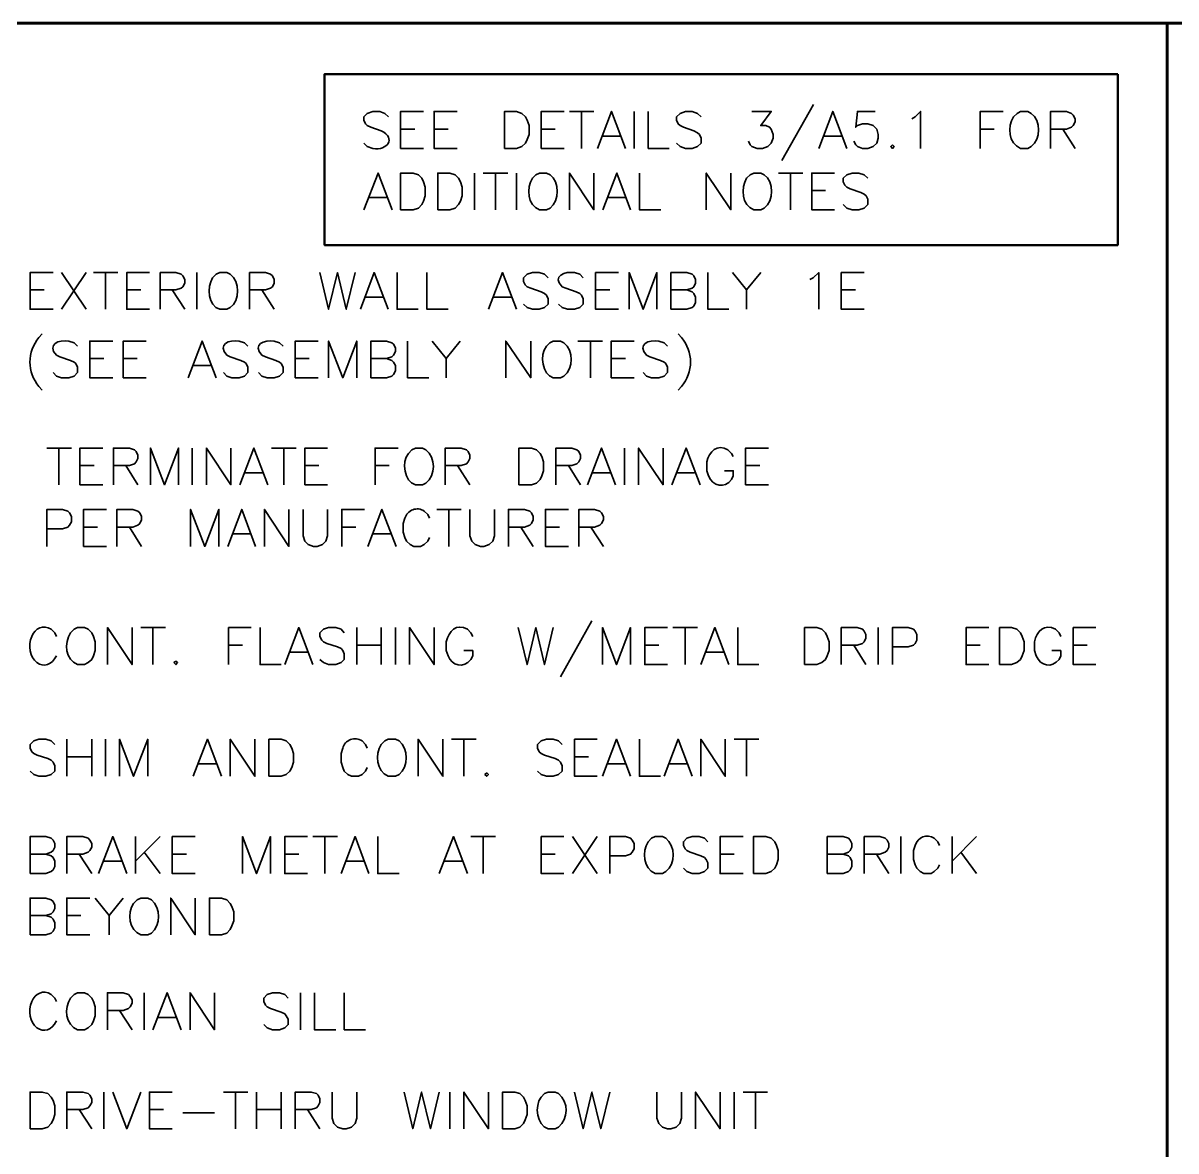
# Model space of a CAD drawing. Header units: inches. Extents: x 5 to 516, y -193 to 129.
# Drawn here: x 349.875 to 351.83, y -10.472 to -8.559 of the extents above; entities that cross this region are included whole.
import ezdxf

# ---------------------------------------------------------------- set-up
doc = ezdxf.new("R2010")
doc.units = ezdxf.units.IN
doc.header["$MEASUREMENT"] = 0
doc.layers.add('PDF6_Geometry', color=7, linetype='Continuous')

msp = doc.modelspace()

# ---------------------------------------------------------------- linework, layer by layer
at = {"layer": 'PDF6_Geometry', "lineweight": 60}
for points in [[(356.8940342, -11.7255821), (356.8940342, -8.5589156), (334.3940348, -8.5589156), (334.3940348, -12.3344711)], [(351.8157008, -12.3344711), (351.8157008, -8.5589156)]]:
    msp.add_lwpolyline(points, dxfattribs=at)
at = {"layer": 'PDF6_Geometry', "lineweight": 50}
msp.add_lwpolyline([(351.7318119, -8.6455816), (351.7318119, -8.9355816), (350.386812, -8.9355816), (350.386812, -8.6455816)], close=True, dxfattribs=at)
at = {"layer": 'PDF6_Geometry', "lineweight": 35}
for points in [[(351.2157009, -8.6972483), (351.161812, -8.7922483)], [(350.4951453, -8.7178048), (350.4890342, -8.7122492), (350.4801453, -8.7089159), (350.4684787, -8.7089159), (350.4590342, -8.7122492), (350.4534787, -8.7178048), (350.4534787, -8.7239159), (350.4562564, -8.730027), (350.4590342, -8.7328048), (350.4651453, -8.7355825), (350.4829231, -8.7416937)], [(350.5545901, -8.7716932), (350.5157012, -8.7716932), (350.5157012, -8.7089154), (350.5545901, -8.7089154)], [(350.6112567, -8.7716932), (350.5723678, -8.7716932), (350.5723678, -8.7089154), (350.6112567, -8.7089154)], [(350.7929233, -8.7716932), (350.7540344, -8.7716932), (350.7540344, -8.7089154), (350.7929233, -8.7089154)], [(350.8018119, -8.7089151), (350.8434786, -8.7089151)], [(350.8223678, -8.7089151), (350.8223678, -8.7716929)], [(350.84959, -8.7716932), (350.8734789, -8.7089154), (350.8968123, -8.7716932)], [(350.911812, -8.7089151), (350.911812, -8.7716929)], [(350.935701, -8.7089151), (350.935701, -8.7716929), (350.9712566, -8.7716929)], [(351.0251452, -8.7178048), (351.0190341, -8.7122492), (351.0101452, -8.7089159), (350.9984786, -8.7089159), (350.9895897, -8.7122492), (350.9834786, -8.7178048), (350.9834786, -8.7239159), (350.9862563, -8.730027), (350.9895897, -8.7328048), (350.9951452, -8.7355825), (351.012923, -8.7416937), (351.0190341, -8.745027), (351.0223674, -8.7478048), (351.0251452, -8.7539159), (351.0251452, -8.7628048), (351.0190341, -8.7683603), (351.0101452, -8.7716936), (350.9984786, -8.7716936), (350.9895897, -8.7683603), (350.9834786, -8.7628048)], [(351.1112562, -8.7089151), (351.144034, -8.7089151), (351.1262562, -8.732804), (351.1351451, -8.732804), (351.1412562, -8.7355818), (351.144034, -8.7389151), (351.1473673, -8.747804), (351.1473673, -8.7539151), (351.144034, -8.762804), (351.1384784, -8.7683595), (351.129034, -8.7716929), (351.1201451, -8.7716929), (351.1112562, -8.7683595), (351.1084784, -8.7655818), (351.1057007, -8.7594707)], [(351.22459, -8.7716932), (351.2484789, -8.7089154), (351.2723678, -8.7716932)], [(351.3201456, -8.7089151), (351.2901456, -8.7089151), (351.2873679, -8.7355818), (351.2901456, -8.732804), (351.2990345, -8.7300262), (351.3079234, -8.7300262), (351.3168123, -8.732804), (351.3229234, -8.7389151), (351.3257012, -8.747804), (351.3257012, -8.7539151), (351.3229234, -8.762804), (351.3168123, -8.7683595), (351.3079234, -8.7716929), (351.2990345, -8.7716929), (351.2901456, -8.7683595), (351.2873679, -8.7655818), (351.2840345, -8.7594707)], [(351.3823676, -8.721138), (351.3884787, -8.7178046), (351.3973676, -8.7089157), (351.3973676, -8.7716935)], [(351.4984791, -8.7716932), (351.4984791, -8.7089154), (351.5373679, -8.7089154)], [(351.5851452, -8.7122484), (351.5790341, -8.7089151), (351.5668119, -8.7089151), (351.5612563, -8.7122484), (351.5551452, -8.717804)], [(351.6179232, -8.7716932), (351.6179232, -8.7089154), (351.6445898, -8.7089154), (351.6534787, -8.7122487), (351.6562565, -8.7150265), (351.6595898, -8.7211376), (351.6595898, -8.7266932), (351.6562565, -8.7328043), (351.6534787, -8.735582), (351.6445898, -8.7389154), (351.6179232, -8.7389154)], [(350.5157012, -8.738915), (350.5395901, -8.738915)], [(350.5723678, -8.738915), (350.5962567, -8.738915)], [(350.7540344, -8.738915), (350.7779233, -8.738915)], [(351.4984791, -8.738915), (351.522368, -8.738915)], [(351.638479, -8.738915), (351.6595901, -8.7716928)], [(350.8584786, -8.7505818), (350.887923, -8.7505818)], [(351.2334785, -8.7505818), (351.2634785, -8.7505818)], [(350.4684787, -8.7716936), (350.4590342, -8.7683603), (350.4534787, -8.7628048)], [(351.5668119, -8.7716929), (351.5790341, -8.7716929), (351.5851452, -8.7683595)], [(350.4534787, -8.8755818), (350.4773676, -8.8133595), (350.5012564, -8.8755818)], [(350.6407012, -8.8133598), (350.6407012, -8.875582)], [(350.6557011, -8.8133598), (350.6973678, -8.8133598)], [(350.6768119, -8.8133598), (350.6768119, -8.875582)], [(350.7123677, -8.8133598), (350.7123677, -8.875582)], [(350.7690345, -8.8161376), (350.7629234, -8.8133598), (350.7512567, -8.8133598), (350.7451456, -8.8161376), (350.7390345, -8.8222487)], [(350.8018119, -8.8755818), (350.8018119, -8.8133595), (350.8434786, -8.8755818), (350.8434786, -8.8133595)], [(350.8584786, -8.8755818), (350.8823674, -8.8133595), (350.9057008, -8.8755818)], [(350.9207011, -8.8133598), (350.9207011, -8.875582), (350.9568122, -8.875582)], [(351.0340343, -8.8755818), (351.0340343, -8.8133595), (351.075701, -8.8755818), (351.075701, -8.8133595)], [(351.1323678, -8.8161376), (351.1262566, -8.8133598), (351.11459, -8.8133598), (351.1084789, -8.8161376), (351.1023678, -8.8222487)], [(351.1562566, -8.8133598), (351.1979233, -8.8133598)], [(351.1768119, -8.8133598), (351.1768119, -8.875582)], [(351.2512566, -8.8755818), (351.2129233, -8.8755818), (351.2129233, -8.8133595), (351.2512566, -8.8133595)], [(351.3079234, -8.8222483), (351.3018122, -8.8161372), (351.2929234, -8.8133595), (351.2812567, -8.8133595), (351.2723678, -8.8161372), (351.2662567, -8.8222483), (351.2662567, -8.8283595), (351.2690345, -8.833915), (351.2723678, -8.8372483), (351.2779234, -8.8400261), (351.2962567, -8.8461372), (351.3018122, -8.848915), (351.3051456, -8.8522483), (351.3079234, -8.8578039), (351.3079234, -8.8666928), (351.3018122, -8.8728039), (351.2929234, -8.8755817), (351.2812567, -8.8755817), (351.2723678, -8.8728039), (351.2662567, -8.8666928)], [(350.4623678, -8.8550265), (350.4918122, -8.8550265)], [(350.8673677, -8.8550265), (350.8968121, -8.8550265)], [(351.2129233, -8.8428048), (351.2362566, -8.8428048)], [(350.7512567, -8.875582), (350.7629234, -8.875582), (350.7690345, -8.8728043)], [(351.11459, -8.875582), (351.1262566, -8.875582), (351.1323678, -8.8728043)], [(349.9262569, -9.0444706), (349.887368, -9.0444706), (349.887368, -8.9822483), (349.9262569, -8.9822483)], [(349.9407009, -8.9822486), (349.9823675, -9.0444708)], [(349.9823675, -8.9822486), (349.9407009, -9.0444708)], [(349.9945898, -8.9822486), (350.0362565, -8.9822486)], [(350.0151457, -8.9822486), (350.0151457, -9.0444708)], [(350.0895898, -9.0444706), (350.0512564, -9.0444706), (350.0512564, -8.9822483), (350.0895898, -8.9822483)], [(350.107923, -9.0444706), (350.107923, -8.9822483), (350.1345897, -8.9822483), (350.1434786, -8.9850261), (350.1462564, -8.9878039), (350.1495897, -8.993915), (350.1495897, -9.0000261), (350.1462564, -9.0061372), (350.1434786, -9.008915), (350.1345897, -9.0116928), (350.107923, -9.0116928)], [(350.1701456, -8.9822486), (350.1701456, -9.0444708)], [(350.2268123, -8.9850264), (350.2207012, -8.9822486), (350.2090346, -8.9822486), (350.2029235, -8.9850264), (350.1968123, -8.9911375)], [(350.2595898, -9.0444706), (350.2595898, -8.9822483), (350.2862564, -8.9822483), (350.2951453, -8.9850261), (350.2984786, -8.9878039), (350.3012564, -8.993915), (350.3012564, -9.0000261), (350.2984786, -9.0061372), (350.2951453, -9.008915), (350.2862564, -9.0116928), (350.2595898, -9.0116928)], [(350.3784789, -8.9822486), (350.3934789, -9.0444708), (350.4084789, -8.9822486), (350.4234789, -9.0444708), (350.4384789, -8.9822486)], [(350.4473678, -9.0444706), (350.4707011, -8.9822483), (350.49459, -9.0444706)], [(350.5095897, -8.9822486), (350.5095897, -9.0444708), (350.5451453, -9.0444708)], [(350.5601455, -8.9822486), (350.5601455, -9.0444708), (350.5962566, -9.0444708)], [(350.6645897, -9.0444706), (350.6884785, -8.9822483), (350.7123674, -9.0444706)], [(350.7657012, -8.9911371), (350.7595901, -8.985026), (350.7507012, -8.9822482), (350.7390345, -8.9822482), (350.7301456, -8.985026), (350.7240345, -8.9911371), (350.7240345, -8.9972482), (350.7268123, -9.0028038), (350.7301456, -9.0061371), (350.7362567, -9.0089149), (350.7540345, -9.015026), (350.7595901, -9.0178038), (350.7629234, -9.0205816), (350.7657012, -9.0266927), (350.7657012, -9.0355816), (350.7595901, -9.0416927), (350.7507012, -9.0444705), (350.7390345, -9.0444705), (350.7301456, -9.0416927), (350.7240345, -9.0355816)], [(350.8251455, -8.9911371), (350.8195899, -8.985026), (350.810701, -8.9822482)], [(350.8851452, -9.0444706), (350.8462563, -9.0444706), (350.8462563, -8.9822483), (350.8851452, -8.9822483)], [(350.9029229, -9.0444706), (350.9029229, -8.9822483), (350.9268118, -9.0444706), (350.9501451, -8.9822483), (350.9501451, -9.0444706)], [(350.9740345, -9.0444706), (350.9740345, -8.9822483), (351.0012567, -8.9822483), (351.0101456, -8.9850261), (351.0129234, -8.9878039), (351.0157012, -8.993915), (351.0157012, -9.0000261), (351.0129234, -9.0061372), (351.0101456, -9.008915), (351.0012567, -9.0116928), (350.9740345, -9.0116928)], [(351.036812, -8.9822486), (351.036812, -9.0444708), (351.0723675, -9.0444708)], [(351.0784786, -8.9822486), (351.1023675, -9.0116931), (351.1023675, -9.0444708)], [(351.1262567, -8.9822486), (351.1023678, -9.0116931)], [(351.2095901, -8.9939154), (351.2151456, -8.9911376), (351.2245901, -8.9822487), (351.2245901, -9.0444709)], [(351.3018118, -9.0444706), (351.2629229, -9.0444706), (351.2629229, -8.9822483), (351.3018118, -8.9822483)], [(349.887368, -9.0116936), (349.9112569, -9.0116936)], [(350.0512564, -9.0116936), (350.0751453, -9.0116936)], [(350.1284789, -9.0116936), (350.14959, -9.0444713)], [(350.2801456, -9.0116936), (350.3012567, -9.0444713)], [(350.7895899, -9.0061371), (350.795701, -9.0089149), (350.8134788, -9.015026), (350.8195899, -9.0178038), (350.8223677, -9.0205816), (350.8251455, -9.0266927), (350.8251455, -9.0355816), (350.8195899, -9.0416927), (350.810701, -9.0444705), (350.7984788, -9.0444705), (350.7895899, -9.0416927), (350.7834788, -9.0355816)], [(350.8462563, -9.0116936), (350.8701452, -9.0116936)], [(351.0012567, -9.0116936), (351.0101456, -9.0150269), (351.0129234, -9.0178047), (351.0157012, -9.0239158), (351.0157012, -9.0328047), (351.0129234, -9.0389158), (351.0101456, -9.0416936), (351.0012567, -9.0444713), (350.9740345, -9.0444713)], [(351.2629229, -9.0116936), (351.2868118, -9.0116936)], [(350.4562563, -9.0239153), (350.4857008, -9.0239153)], [(350.6734787, -9.0239153), (350.7034787, -9.0239153)], [(350.2090346, -9.0444708), (350.2207012, -9.0444708), (350.2268123, -9.0416931)], [(349.9679231, -9.1072486), (349.961812, -9.1011375), (349.9529231, -9.0983597)], [(350.0273678, -9.160582), (349.9884789, -9.160582), (349.9884789, -9.0983598), (350.0273678, -9.0983598)], [(350.0840345, -9.160582), (350.0451456, -9.160582), (350.0451456, -9.0983598), (350.0840345, -9.0983598)], [(350.1551456, -9.160582), (350.1790345, -9.0983598), (350.2029234, -9.160582)], [(350.2568121, -9.1072486), (350.250701, -9.1011375), (350.2418121, -9.0983597)], [(350.3162564, -9.1072486), (350.3101453, -9.1011375), (350.3012564, -9.0983597)], [(350.3757011, -9.160582), (350.3368122, -9.160582), (350.3368122, -9.0983598), (350.3757011, -9.0983598)], [(350.3934788, -9.160582), (350.3934788, -9.0983598), (350.4173677, -9.160582), (350.4412566, -9.0983598), (350.4412566, -9.160582)], [(350.4651454, -9.160582), (350.4651454, -9.0983598), (350.4918121, -9.0983598), (350.500701, -9.1011376), (350.5034788, -9.1039154), (350.5068121, -9.1100265), (350.5068121, -9.1161376), (350.5034788, -9.1222487), (350.500701, -9.1250265), (350.4918121, -9.1278043), (350.4651454, -9.1278043)], [(350.5273679, -9.0983601), (350.5273679, -9.1605823), (350.563479, -9.1605823)], [(350.5690346, -9.0983601), (350.5929235, -9.1278045), (350.5929235, -9.1605823)], [(350.6168121, -9.0983601), (350.5929232, -9.1278045)], [(350.6940346, -9.160582), (350.6940346, -9.0983598), (350.7362568, -9.160582), (350.7362568, -9.0983598)], [(350.7923675, -9.1011379), (350.7868119, -9.0983601), (350.7745897, -9.0983601), (350.7684786, -9.1011379), (350.762923, -9.107249)], [(350.8162564, -9.0983601), (350.857923, -9.0983601)], [(350.8373677, -9.0983601), (350.8373677, -9.1605823)], [(350.9118119, -9.160582), (350.872923, -9.160582), (350.872923, -9.0983598), (350.9118119, -9.0983598)], [(350.9684786, -9.1072486), (350.9623675, -9.1011375), (350.9534786, -9.0983597)], [(349.931812, -9.1222486), (349.9379231, -9.1250264), (349.9557009, -9.1311375), (349.961812, -9.1339153), (349.9645898, -9.1366931), (349.9679231, -9.1428042), (349.9679231, -9.1516931), (349.961812, -9.1578042), (349.9529231, -9.1605819), (349.9407009, -9.1605819), (349.931812, -9.1578042), (349.9262564, -9.1516931)], [(349.9884789, -9.1278039), (350.0123678, -9.1278039)], [(350.0451456, -9.1278039), (350.0690345, -9.1278039)], [(350.220701, -9.1222486), (350.2268121, -9.1250264), (350.2445899, -9.1311375), (350.250701, -9.1339153), (350.2534788, -9.1366931), (350.2568121, -9.1428042), (350.2568121, -9.1516931), (350.250701, -9.1578042), (350.2418121, -9.1605819), (350.2295899, -9.1605819), (350.220701, -9.1578042), (350.2151454, -9.1516931)], [(350.2801453, -9.1222486), (350.2862564, -9.1250264), (350.3040342, -9.1311375), (350.3101453, -9.1339153), (350.312923, -9.1366931), (350.3162564, -9.1428042), (350.3162564, -9.1516931), (350.3101453, -9.1578042), (350.3012564, -9.1605819), (350.2895897, -9.1605819), (350.2801453, -9.1578042), (350.2745897, -9.1516931)], [(350.3368122, -9.1278039), (350.3607011, -9.1278039)], [(350.4918121, -9.1278039), (350.500701, -9.1311372), (350.5034788, -9.133915), (350.5068121, -9.1400261), (350.5068121, -9.148915), (350.5034788, -9.1550261), (350.500701, -9.1578039), (350.4918121, -9.1605817), (350.4651455, -9.1605817)], [(350.872923, -9.1278039), (350.8968119, -9.1278039)], [(350.9323675, -9.1222486), (350.9384786, -9.1250264), (350.9562564, -9.1311375), (350.9623675, -9.1339153), (350.9651453, -9.1366931), (350.9684786, -9.1428042), (350.9684786, -9.1516931), (350.9623675, -9.1578042), (350.9534786, -9.1605819), (350.9412564, -9.1605819), (350.9323675, -9.1578042), (350.9268119, -9.1516931)], [(350.1640341, -9.1400267), (350.1940341, -9.1400267)], [(350.7745897, -9.1605823), (350.7868119, -9.1605823), (350.7923675, -9.1578045)], [(349.9157007, -9.2800267), (349.9573674, -9.2800267)], [(349.9362566, -9.2800267), (349.9362566, -9.3422489)], [(350.0107013, -9.3422486), (349.9718124, -9.3422486), (349.9718124, -9.2800264), (350.0107013, -9.2800264)], [(350.028479, -9.3422486), (350.028479, -9.2800264), (350.0557012, -9.2800264), (350.0645901, -9.2828042), (350.0673679, -9.285582), (350.0701457, -9.2916931), (350.0701457, -9.2978042), (350.0673679, -9.3033598), (350.0645901, -9.3066931), (350.0557012, -9.3094709), (350.028479, -9.3094709)], [(350.0912565, -9.3422486), (350.0912565, -9.2800264), (350.1151454, -9.3422486), (350.1390343, -9.2800264), (350.1390343, -9.3422486)], [(350.1623675, -9.2800267), (350.1623675, -9.3422489)], [(350.1862566, -9.3422486), (350.1862566, -9.2800264), (350.2279232, -9.3422486), (350.2279232, -9.2800264)], [(350.2429232, -9.3422486), (350.2668121, -9.2800264), (350.290701, -9.3422486)], [(350.2968122, -9.2800267), (350.3384788, -9.2800267)], [(350.3173674, -9.2800267), (350.3173674, -9.3422489)], [(350.3918121, -9.3422486), (350.3534788, -9.3422486), (350.3534788, -9.2800264), (350.3918121, -9.2800264)], [(350.4723673, -9.3422486), (350.4723673, -9.2800264), (350.5112562, -9.2800264)], [(350.5584785, -9.2828045), (350.5529229, -9.2800267), (350.5407007, -9.2800267), (350.5345896, -9.2828045), (350.5290341, -9.2889156)], [(350.5912565, -9.3422486), (350.5912565, -9.2800264), (350.6184787, -9.2800264), (350.6273676, -9.2828042), (350.6301454, -9.285582), (350.6329231, -9.2916931), (350.6329231, -9.2978042), (350.6301454, -9.3033598), (350.6273676, -9.3066931), (350.6184787, -9.3094709), (350.5912565, -9.3094709)], [(350.7790345, -9.3422486), (350.7790345, -9.2800264), (350.8057012, -9.2800264), (350.8145901, -9.2828042), (350.8179234, -9.285582), (350.8207012, -9.2916931), (350.8207012, -9.2978042), (350.8179234, -9.3033598), (350.8145901, -9.3066931), (350.8057012, -9.3094709), (350.7790345, -9.3094709)], [(350.8323674, -9.3422486), (350.8562563, -9.2800264), (350.8801452, -9.3422486)], [(350.8951454, -9.2800267), (350.8951454, -9.3422489)], [(350.9190345, -9.3422486), (350.9190345, -9.2800264), (350.9607011, -9.3422486), (350.9607011, -9.2800264)], [(350.9757011, -9.3422486), (350.99959, -9.2800264), (351.0234789, -9.3422486)], [(351.0795897, -9.2944706), (351.0768119, -9.288915), (351.0707008, -9.2828039)], [(351.13959, -9.3422486), (351.1007011, -9.3422486), (351.1007011, -9.2800264), (351.13959, -9.2800264)], [(351.0351453, -9.3033594), (351.0351453, -9.3183594), (351.037923, -9.3272483)], [(349.9718124, -9.3094716), (349.9957013, -9.3094716)], [(350.0495898, -9.3094716), (350.0701454, -9.3422494)], [(350.2518123, -9.3216934), (350.2818123, -9.3216934)], [(350.3534788, -9.3094716), (350.3768121, -9.3094716)], [(350.4723673, -9.3094716), (350.4962562, -9.3094716)], [(350.6123679, -9.3094716), (350.6329234, -9.3422494)], [(350.8001453, -9.3094716), (350.8207009, -9.3422494)], [(350.841812, -9.3216934), (350.8712565, -9.3216934)], [(350.9845902, -9.3216934), (351.0140346, -9.3216934)], [(351.0768119, -9.3333594), (351.0795897, -9.3272483), (351.0795897, -9.3183594), (351.0651453, -9.3183594)], [(351.1007011, -9.3094716), (351.12459, -9.3094716)], [(350.5407007, -9.3422489), (350.5529229, -9.3422489), (350.5584785, -9.3394711)], [(349.9157007, -9.4466934), (349.9157007, -9.3839156), (349.9423674, -9.3839156), (349.9512563, -9.3866934), (349.9540341, -9.3900267), (349.9573674, -9.3961378), (349.9573674, -9.4050267), (349.9540341, -9.4105822), (349.9512563, -9.4139156), (349.9423674, -9.4166934), (349.9157007, -9.4166934)], [(350.0168121, -9.4466934), (349.9779233, -9.4466934), (349.9779233, -9.3839156), (350.0168121, -9.3839156)], [(350.0345899, -9.4466934), (350.0345899, -9.3839156), (350.0612565, -9.3839156), (350.0701454, -9.3866934), (350.0734788, -9.3900267), (350.0762565, -9.3961378), (350.0762565, -9.4016934), (350.0734788, -9.4078045), (350.0701454, -9.4105822), (350.0612565, -9.4139156), (350.0345899, -9.4139156)], [(350.1595899, -9.4466934), (350.1595899, -9.3839156), (350.1834788, -9.4466934), (350.2073676, -9.3839156), (350.2073676, -9.4466934)], [(350.2223674, -9.4466934), (350.2462562, -9.3839156), (350.2695896, -9.4466934)], [(350.2845899, -9.4466934), (350.2845899, -9.3839156), (350.3262565, -9.4466934), (350.3262565, -9.3839156)], [(350.3501456, -9.3839153), (350.3501456, -9.4289153), (350.3534789, -9.4378042), (350.3590345, -9.4433598), (350.3679234, -9.4466931), (350.3740345, -9.4466931), (350.3829234, -9.4433598), (350.3890345, -9.4378042), (350.3918122, -9.4289153), (350.3918122, -9.3839153)], [(350.4157007, -9.4466934), (350.4157007, -9.3839156), (350.4545896, -9.3839156)], [(350.4601456, -9.4466934), (350.4840345, -9.3839156), (350.5079234, -9.4466934)], [(350.5768121, -9.3839153), (350.6184787, -9.3839153)], [(350.5973673, -9.3839153), (350.5973673, -9.4466931)], [(350.6329231, -9.3839153), (350.6329231, -9.4289153), (350.6362565, -9.4378042), (350.641812, -9.4433598), (350.6512565, -9.4466931), (350.656812, -9.4466931), (350.6657009, -9.4433598), (350.671812, -9.4378042), (350.6745898, -9.4289153), (350.6745898, -9.3839153)], [(350.6984789, -9.4466934), (350.6984789, -9.3839156), (350.7257011, -9.3839156), (350.73459, -9.3866934), (350.7373677, -9.3900267), (350.7401455, -9.3961378), (350.7401455, -9.4016934), (350.7373677, -9.4078045), (350.73459, -9.4105822), (350.7257011, -9.4139156), (350.6984789, -9.4139156)], [(350.8001452, -9.4466934), (350.7612563, -9.4466934), (350.7612563, -9.3839156), (350.8001452, -9.3839156)], [(350.8179235, -9.4466934), (350.8179235, -9.3839156), (350.8445902, -9.3839156), (350.8534791, -9.3866934), (350.8562569, -9.3900267), (350.8595902, -9.3961378), (350.8595902, -9.4016934), (350.8562569, -9.4078045), (350.8534791, -9.4105822), (350.8445902, -9.4139156), (350.8179235, -9.4139156)], [(349.9779233, -9.4139152), (350.0018121, -9.4139152)], [(350.0557007, -9.4139152), (350.0762562, -9.446693)], [(350.4157007, -9.4139152), (350.4395896, -9.4139152)], [(350.7195897, -9.4139152), (350.7401452, -9.446693)], [(350.7612563, -9.4139152), (350.7851452, -9.4139152)], [(350.8384788, -9.4139152), (350.8595899, -9.446693)], [(350.2312564, -9.425582), (350.2607009, -9.425582)], [(350.4695897, -9.425582), (350.4990341, -9.425582)], [(350.8401454, -9.5728044), (350.7868121, -9.6678044)], [(349.9318123, -9.5994711), (349.9290345, -9.59336), (349.9229234, -9.5872489)], [(349.9679231, -9.647249), (349.9795898, -9.647249), (349.9857009, -9.6439156), (349.991812, -9.6383601), (349.9945898, -9.632249), (349.9973675, -9.6233601), (349.9973675, -9.6083601), (349.9945898, -9.5994712), (349.991812, -9.5933601), (349.9857009, -9.587249), (349.9795898, -9.5844712), (349.9679231, -9.5844712), (349.961812, -9.587249), (349.9557009, -9.5933601)], [(350.0184789, -9.6472492), (350.0184789, -9.5844714), (350.0601455, -9.6472492), (350.0601455, -9.5844714)], [(350.0751455, -9.5844712), (350.1168121, -9.5844712)], [(350.0957013, -9.5844712), (350.0957013, -9.647249)], [(350.2240345, -9.6472492), (350.2240345, -9.5844714), (350.2623679, -9.5844714)], [(350.2773679, -9.5844712), (350.2773679, -9.647249), (350.3129235, -9.647249)], [(350.3190346, -9.6472492), (350.3429235, -9.5844714), (350.3668124, -9.6472492)], [(350.4201456, -9.5933597), (350.41459, -9.5872486), (350.4057011, -9.5844708), (350.3934789, -9.5844708), (350.38459, -9.5872486), (350.3784789, -9.5933597), (350.3784789, -9.5994708), (350.3818122, -9.6055819), (350.38459, -9.6083597), (350.3907011, -9.6111375), (350.4084789, -9.6172486), (350.41459, -9.6200264), (350.4173678, -9.6233597), (350.4201456, -9.6289153), (350.4201456, -9.6383597), (350.41459, -9.6439153), (350.4057011, -9.6472486), (350.3934789, -9.6472486), (350.38459, -9.6439153), (350.3784789, -9.6383597)], [(350.4412564, -9.5844712), (350.4412564, -9.647249)], [(350.482923, -9.5844712), (350.482923, -9.647249)], [(350.5068121, -9.5844712), (350.5068121, -9.647249)], [(350.5307011, -9.6472492), (350.5307011, -9.5844714), (350.5723678, -9.6472492), (350.5723678, -9.5844714)], [(350.6379229, -9.5994711), (350.6345896, -9.59336), (350.6290341, -9.5872489)], [(350.7151454, -9.5844712), (350.7301454, -9.647249), (350.7451454, -9.5844712), (350.7595899, -9.647249), (350.7745899, -9.5844712)], [(350.857923, -9.6472492), (350.857923, -9.5844714), (350.8818119, -9.6472492), (350.9057008, -9.5844714), (350.9057008, -9.6472492)], [(350.9684785, -9.6472492), (350.9295896, -9.6472492), (350.9295896, -9.5844714), (350.9684785, -9.5844714)], [(350.9773677, -9.5844712), (351.0190344, -9.5844712)], [(350.997923, -9.5844712), (350.997923, -9.647249)], [(351.0245897, -9.6472492), (351.0484786, -9.5844714), (351.0723675, -9.6472492)], [(351.0873677, -9.5844712), (351.0873677, -9.647249), (351.1229233, -9.647249)], [(351.2629229, -9.6472492), (351.2629229, -9.5844714), (351.2895896, -9.5844714), (351.299034, -9.5872492), (351.3018118, -9.5905826), (351.3045896, -9.5961381), (351.3045896, -9.6022492), (351.3018118, -9.6083603), (351.299034, -9.6111381), (351.2895896, -9.6144714), (351.2629229, -9.6144714)], [(351.325701, -9.5844712), (351.325701, -9.647249)], [(351.34959, -9.6472492), (351.34959, -9.5844714), (351.3762567, -9.5844714), (351.3851456, -9.5872492), (351.3879234, -9.5905826), (351.3912567, -9.5961381), (351.3912567, -9.6055826), (351.3879234, -9.6111381), (351.3851456, -9.6144714), (351.3762567, -9.6172492), (351.34959, -9.6172492)], [(351.5129233, -9.6472492), (351.47459, -9.6472492), (351.47459, -9.5844714), (351.5129233, -9.5844714)], [(351.6351453, -9.5994711), (351.6323675, -9.59336), (351.6262564, -9.5872489)], [(351.69459, -9.6472492), (351.6562566, -9.6472492), (351.6562566, -9.5844714), (351.69459, -9.5844714)], [(350.2240345, -9.6144711), (350.2473679, -9.6144711)], [(350.4412564, -9.6144711), (350.482923, -9.6144711)], [(350.5929229, -9.60836), (350.5929229, -9.62336), (350.5962563, -9.6322489)], [(350.9295896, -9.6144711), (350.9534785, -9.6144711)], [(351.2840343, -9.6144711), (351.3045899, -9.6472489)], [(351.47459, -9.6144711), (351.4984789, -9.6144711)], [(351.5907008, -9.60836), (351.5907008, -9.62336), (351.5934786, -9.6322489)], [(351.6562566, -9.6144711), (351.6801455, -9.6144711)], [(350.3279231, -9.6261378), (350.3579231, -9.6261378)], [(350.6345896, -9.63836), (350.6379229, -9.6322489), (350.6379229, -9.62336), (350.6229229, -9.62336)], [(351.0340343, -9.6261378), (351.0634788, -9.6261378)], [(351.6323675, -9.63836), (351.6351453, -9.6322489), (351.6351453, -9.62336), (351.6201453, -9.62336)], [(349.9290347, -9.7828038), (349.9229236, -9.7766927), (349.9140347, -9.7739149), (349.902368, -9.7739149), (349.8934791, -9.7766927), (349.887368, -9.7828038), (349.887368, -9.7889149), (349.8901458, -9.795026), (349.8934791, -9.7978038), (349.8990347, -9.8005816), (349.917368, -9.8066927), (349.9229236, -9.8094704), (349.9262569, -9.8128038), (349.9290347, -9.8189149), (349.9290347, -9.8278038), (349.9229236, -9.8333593), (349.9140347, -9.8366927), (349.902368, -9.8366927), (349.8934791, -9.8333593), (349.887368, -9.8278038)], [(349.9495899, -9.7739153), (349.9495899, -9.836693)], [(349.9918121, -9.7739153), (349.9918121, -9.836693)], [(350.0151457, -9.7739153), (350.0151457, -9.836693)], [(350.0390341, -9.8366933), (350.0390341, -9.7739155), (350.062923, -9.8366933), (350.0868119, -9.7739155), (350.0868119, -9.8366933)], [(350.1640341, -9.8366933), (350.187923, -9.7739155), (350.2118119, -9.8366933)], [(350.2268122, -9.8366933), (350.2268122, -9.7739155), (350.2684788, -9.8366933), (350.2684788, -9.7739155)], [(350.5129231, -9.776693), (350.506812, -9.7739153), (350.4945898, -9.7739153), (350.4890342, -9.776693), (350.4829231, -9.7828041)], [(350.5451456, -9.8366933), (350.5451456, -9.7739155), (350.5873678, -9.8366933), (350.5873678, -9.7739155)], [(350.6018122, -9.7739153), (350.6434788, -9.7739153)], [(350.622923, -9.7739153), (350.622923, -9.836693)], [(350.7895897, -9.7828038), (350.7834785, -9.7766927), (350.7745897, -9.7739149), (350.762923, -9.7739149), (350.7540341, -9.7766927), (350.747923, -9.7828038), (350.747923, -9.7889149), (350.7507008, -9.795026), (350.7540341, -9.7978038), (350.7595897, -9.8005816), (350.777923, -9.8066927), (350.7834785, -9.8094704), (350.7868119, -9.8128038), (350.7895897, -9.8189149), (350.7895897, -9.8278038), (350.7834785, -9.8333593), (350.7745897, -9.8366927), (350.762923, -9.8366927), (350.7540341, -9.8333593), (350.747923, -9.8278038)], [(350.8490344, -9.8366933), (350.810701, -9.8366933), (350.810701, -9.7739155), (350.8490344, -9.7739155)], [(350.857923, -9.8366933), (350.8818119, -9.7739155), (350.9057008, -9.8366933)], [(350.9207011, -9.7739153), (350.9207011, -9.836693), (350.9562566, -9.836693)], [(350.9623677, -9.8366933), (350.9862566, -9.7739155), (351.0101455, -9.8366933)], [(351.0245897, -9.8366933), (351.0245897, -9.7739155), (351.0662564, -9.8366933), (351.0662564, -9.7739155)], [(351.0812563, -9.7739153), (351.122923, -9.7739153)], [(351.1023677, -9.7739153), (351.1023677, -9.836693)], [(349.9495899, -9.8039152), (349.9918122, -9.8039152)], [(350.810701, -9.8039152), (350.8340344, -9.8039152)], [(350.1729232, -9.8155819), (350.2029232, -9.8155819)], [(350.4945898, -9.836693), (350.506812, -9.836693), (350.5129231, -9.8333597)], [(350.8668121, -9.8155819), (350.8968121, -9.8155819)], [(350.9712563, -9.8155819), (351.0012563, -9.8155819)], [(349.887368, -10.0016939), (349.887368, -9.9389162), (349.9140347, -9.9389162), (349.9229236, -9.9416939), (349.9262569, -9.9450273), (349.9290347, -9.9505828), (349.9290347, -9.9566939), (349.9262569, -9.962805), (349.9229236, -9.9655828), (349.9140347, -9.9689162), (349.887368, -9.9689162)], [(349.9495899, -10.0016939), (349.9495899, -9.9389162), (349.9768122, -9.9389162), (349.9857011, -9.9416939), (349.9884788, -9.9450273), (349.9918122, -9.9505828), (349.9918122, -9.9566939), (349.9884788, -9.962805), (349.9857011, -9.9655828), (349.9768122, -9.9689162), (349.9495899, -9.9689162)], [(350.0034789, -10.0016939), (350.0273678, -9.9389162), (350.0512567, -10.0016939)], [(350.0662564, -9.9389159), (350.0662564, -10.0016937)], [(350.107923, -9.9389159), (350.0662564, -9.9805825)], [(350.1673678, -10.0016939), (350.1284789, -10.0016939), (350.1284789, -9.9389162), (350.1673678, -9.9389162)], [(350.2473675, -10.0016939), (350.2473675, -9.9389162), (350.2712564, -10.0016939), (350.2951452, -9.9389162), (350.2951452, -10.0016939)], [(350.3579235, -10.0016939), (350.3190346, -10.0016939), (350.3190346, -9.9389162), (350.3579235, -9.9389162)], [(350.3668121, -9.9389159), (350.4084788, -9.9389159)], [(350.387368, -9.9389159), (350.387368, -10.0016937)], [(350.4145897, -10.0016939), (350.4384785, -9.9389162), (350.4618119, -10.0016939)], [(350.4768122, -9.9389159), (350.4768122, -10.0016937), (350.5129233, -10.0016937)], [(350.5812563, -10.0016939), (350.6051452, -9.9389162), (350.6290341, -10.0016939)], [(350.6345897, -9.9389159), (350.6762564, -9.9389159)], [(350.6557011, -9.9389159), (350.6557011, -10.0016937)], [(350.7923677, -10.0016939), (350.7540344, -10.0016939), (350.7540344, -9.9389162), (350.7923677, -9.9389162)], [(350.8073678, -9.9389159), (350.8490345, -10.0016937)], [(350.8490345, -9.9389159), (350.8073678, -10.0016937)], [(350.8701453, -10.0016939), (350.8701453, -9.9389162), (350.896812, -9.9389162), (350.9057009, -9.9416939), (350.9084786, -9.9450273), (350.911812, -9.9505828), (350.911812, -9.9594717), (350.9084786, -9.9655828), (350.9057009, -9.9689162), (350.896812, -9.9716939), (350.8701453, -9.9716939)], [(350.9651456, -9.9416937), (350.95959, -9.9389159), (350.9473678, -9.9389159), (350.9412567, -9.9416937), (350.9357011, -9.9478048)], [(351.036812, -9.9478044), (351.0307009, -9.9416933), (351.021812, -9.9389155), (351.0101453, -9.9389155), (351.0012564, -9.9416933), (350.9951453, -9.9478044), (350.9951453, -9.9539155), (350.9979231, -9.9594711), (351.0012564, -9.9628044), (351.006812, -9.9655822), (351.0245898, -9.9716933), (351.0307009, -9.9744711), (351.0340342, -9.9778044), (351.036812, -9.98336), (351.036812, -9.9922489), (351.0307009, -9.99836), (351.021812, -10.0016933), (351.0101453, -10.0016933), (351.0012564, -9.99836), (350.9951453, -9.9922489)], [(351.0962567, -10.0016939), (351.0573678, -10.0016939), (351.0573678, -9.9389162), (351.0962567, -9.9389162)], [(351.2390344, -10.0016939), (351.2390344, -9.9389162), (351.2662567, -9.9389162), (351.2751456, -9.9416939), (351.2779233, -9.9450273), (351.2807011, -9.9505828), (351.2807011, -9.9566939), (351.2779233, -9.962805), (351.2751456, -9.9655828), (351.2662567, -9.9689162), (351.2390344, -9.9689162)], [(351.3018119, -10.0016939), (351.3018119, -9.9389162), (351.3284786, -9.9389162), (351.3373675, -9.9416939), (351.3407008, -9.9450273), (351.3434786, -9.9505828), (351.3434786, -9.9566939), (351.3407008, -9.962805), (351.3373675, -9.9655828), (351.3284786, -9.9689162), (351.3018119, -9.9689162)], [(351.3640344, -9.9389159), (351.3640344, -10.0016937)], [(351.4295896, -9.9539158), (351.4268118, -9.9478047), (351.4207007, -9.9416936)], [(351.450701, -9.9389159), (351.450701, -10.0016937)], [(351.4923676, -9.9389159), (351.450701, -9.9805825)], [(349.9140341, -9.9689158), (349.922923, -9.9716936), (349.9262564, -9.9744713), (349.9290341, -9.9805825), (349.9290341, -9.9894713), (349.9262564, -9.9955825), (349.922923, -9.9983602), (349.9140341, -10.0016936), (349.8873675, -10.0016936)], [(349.9707013, -9.9689158), (349.9918124, -10.0016936)], [(350.0807008, -9.9655826), (350.107923, -10.0016937)], [(350.1284789, -9.9689158), (350.1523678, -9.9689158)], [(350.3190346, -9.9689158), (350.3429235, -9.9689158)], [(350.7540344, -9.9689158), (350.7779233, -9.9689158)], [(351.0573678, -9.9689158), (351.0812567, -9.9689158)], [(351.2662567, -9.9689158), (351.2751456, -9.9716936), (351.2779234, -9.9744713), (351.2807011, -9.9805825), (351.2807011, -9.9894713), (351.2779234, -9.9955825), (351.2751456, -9.9983602), (351.2662567, -10.0016936), (351.2390345, -10.0016936)], [(351.3223678, -9.9689158), (351.3434789, -10.0016936)], [(351.3879229, -9.9539158), (351.3851451, -9.9628047), (351.3851451, -9.9778047), (351.3879229, -9.9866936), (351.3912563, -9.9922492), (351.3968118, -9.9983603), (351.4029229, -10.0016936), (351.4151451, -10.0016936), (351.4207007, -9.9983603), (351.4268118, -9.9922492), (351.4295896, -9.9866936)], [(351.4657009, -9.9655826), (351.4923676, -10.0016937)], [(350.012368, -9.9805825), (350.042368, -9.9805825)], [(350.4234788, -9.9805825), (350.4529232, -9.9805825)], [(350.5901454, -9.9805825), (350.6195899, -9.9805825)], [(350.9473678, -10.0016937), (350.95959, -10.0016937), (350.9651456, -9.9983603)], [(349.887368, -10.1055825), (349.887368, -10.0433603), (349.9140347, -10.0433603), (349.9229236, -10.0461381), (349.9262569, -10.0489159), (349.9290347, -10.055027), (349.9290347, -10.0611381), (349.9262569, -10.0666937), (349.9229236, -10.070027), (349.9140347, -10.0728048), (349.887368, -10.0728048)], [(349.9884788, -10.1055825), (349.9495899, -10.1055825), (349.9495899, -10.0433603), (349.9884788, -10.0433603)], [(349.9973675, -10.0433606), (350.0212564, -10.072805), (350.0212564, -10.1055828)], [(350.0451456, -10.0433606), (350.0212567, -10.072805)], [(350.0929233, -10.0461384), (350.0868121, -10.0433606), (350.0751455, -10.0433606), (350.0690344, -10.0461384), (350.0629233, -10.0522495)], [(350.1257012, -10.1055825), (350.1257012, -10.0433603), (350.1673679, -10.1055825), (350.1673679, -10.0433603)], [(349.9140341, -10.0728044), (349.922923, -10.0755822), (349.9262564, -10.0789155), (349.9290341, -10.0850266), (349.9290341, -10.0939155), (349.9262564, -10.0994711), (349.922923, -10.1028044), (349.9140341, -10.1055822), (349.8873675, -10.1055822)], [(349.9495899, -10.0728044), (349.9734788, -10.0728044)], [(350.0751455, -10.1055828), (350.0868121, -10.1055828), (350.0929233, -10.102805)], [(349.9679231, -10.2666936), (349.9795898, -10.2666936), (349.9857009, -10.2633603), (349.991812, -10.2578047), (349.9945898, -10.2516936), (349.9973675, -10.2428047), (349.9973675, -10.2278047), (349.9945898, -10.2189158), (349.991812, -10.2128047), (349.9857009, -10.2066936), (349.9795898, -10.2039158), (349.9679231, -10.2039158), (349.961812, -10.2066936), (349.9557009, -10.2128047)], [(350.0184789, -10.2666927), (350.0184789, -10.203915), (350.0451455, -10.203915), (350.0540344, -10.2066928), (350.0568122, -10.2100261), (350.0601455, -10.2161372), (350.0601455, -10.2216927), (350.0568122, -10.2278039), (350.0540344, -10.2305816), (350.0451455, -10.233915), (350.0184789, -10.233915)], [(350.0807008, -10.2039158), (350.0807008, -10.2666936)], [(350.0957013, -10.2666927), (350.1195902, -10.203915), (350.1434791, -10.2666927)], [(350.1584788, -10.2666927), (350.1584788, -10.203915), (350.2001455, -10.2666927), (350.2001455, -10.203915)], [(350.3251455, -10.2128044), (350.3190344, -10.2066932), (350.3101455, -10.2039155), (350.2984788, -10.2039155), (350.2895899, -10.2066932), (350.2834788, -10.2128044), (350.2834788, -10.2189155), (350.2862566, -10.2250266), (350.2895899, -10.2278044), (350.2951455, -10.2305821), (350.3129232, -10.2366932), (350.3190344, -10.239471), (350.3218121, -10.2428044), (350.3251455, -10.2489155), (350.3251455, -10.2578044), (350.3190344, -10.2633599), (350.3101455, -10.2666932), (350.2984788, -10.2666932), (350.2895899, -10.2633599), (350.2834788, -10.2578044)], [(350.3457013, -10.2039158), (350.3457013, -10.2666936)], [(350.3695898, -10.2039158), (350.3695898, -10.2666936), (350.4057009, -10.2666936)], [(350.4201456, -10.2039158), (350.4201456, -10.2666936), (350.4562567, -10.2666936)], [(349.9318123, -10.2189158), (349.9290345, -10.2128047), (349.9229234, -10.2066936)], [(350.0390341, -10.2339157), (350.0601452, -10.2666935)], [(350.1045899, -10.2455825), (350.1345898, -10.2455825)], [(349.9495899, -10.4344716), (349.9495899, -10.3722494), (349.9768122, -10.3722494), (349.9857011, -10.3750272), (349.9884788, -10.3778049), (349.9918122, -10.3839161), (349.9918122, -10.3900272), (349.9884788, -10.3955827), (349.9857011, -10.3989161), (349.9768122, -10.4016938), (349.9495899, -10.4016938)], [(350.012368, -10.3722485), (350.012368, -10.4344707)], [(350.0273679, -10.3722485), (350.0512568, -10.4344707), (350.0751457, -10.3722485)], [(350.1284788, -10.4344716), (350.0895899, -10.4344716), (350.0895899, -10.3722494), (350.1284788, -10.3722494)], [(350.2151454, -10.3722485), (350.2568121, -10.3722485)], [(350.2357013, -10.3722485), (350.2357013, -10.4344707)], [(350.2712565, -10.3722485), (350.2712565, -10.4344707)], [(350.3129232, -10.3722485), (350.3129232, -10.4344707)], [(350.3368122, -10.4344716), (350.3368122, -10.3722494), (350.3640344, -10.3722494), (350.3729233, -10.3750272), (350.3757011, -10.3778049), (350.3784789, -10.3839161), (350.3784789, -10.3900272), (350.3757011, -10.3955827), (350.3729233, -10.3989161), (350.3640344, -10.4016938), (350.3368122, -10.4016938)], [(350.3995897, -10.3722485), (350.3995897, -10.416693), (350.4023675, -10.4255819), (350.4084786, -10.431693), (350.4173675, -10.4344707), (350.4234786, -10.4344707), (350.4323675, -10.431693), (350.4384786, -10.4255819), (350.4412564, -10.416693), (350.4412564, -10.3722485)], [(350.521812, -10.3722485), (350.5362565, -10.4344707), (350.5512565, -10.3722485), (350.5662565, -10.4344707), (350.5812565, -10.3722485)], [(350.5990345, -10.3722485), (350.5990345, -10.4344707)], [(350.622923, -10.4344716), (350.622923, -10.3722494), (350.6645897, -10.4344716), (350.6645897, -10.3722494)], [(350.7834789, -10.3750263), (350.7779234, -10.3722485), (350.7657012, -10.3722485), (350.7595901, -10.3750263), (350.7540345, -10.3811374)], [(350.810701, -10.3722485), (350.8251455, -10.4344707), (350.8401455, -10.3722485), (350.8551455, -10.4344707), (350.8701455, -10.3722485)], [(350.9501455, -10.3722485), (350.9501455, -10.416693), (350.9534788, -10.4255819), (350.9595899, -10.431693), (350.9684788, -10.4344707), (350.9740343, -10.4344707), (350.9829232, -10.431693), (350.9890343, -10.4255819), (350.9918121, -10.416693), (350.9918121, -10.3722485)], [(351.0157012, -10.4344716), (351.0157012, -10.3722494), (351.0573678, -10.4344716), (351.0573678, -10.3722494)], [(351.0812563, -10.3722485), (351.0812563, -10.4344707)], [(351.0962563, -10.3722485), (351.1379229, -10.3722485)], [(351.1173676, -10.3722485), (351.1173676, -10.4344707)], [(349.9707013, -10.4016935), (349.9918124, -10.4344712)], [(350.0895899, -10.4016935), (350.1134788, -10.4016935)], [(350.1462565, -10.4078038), (350.2001454, -10.4078038)], [(350.2712565, -10.4016935), (350.3129232, -10.4016935)], [(350.357923, -10.4016935), (350.3784786, -10.4344712)], [(350.7657012, -10.4344707), (350.7779234, -10.4344707), (350.7834789, -10.431693)]]:
    msp.add_lwpolyline(points, dxfattribs=at)
for points in [[(350.6918119, -8.7716932), (350.6918119, -8.7089154), (350.7123675, -8.7089154), (350.7212563, -8.7122487), (350.7273675, -8.7178043), (350.7301452, -8.7239154), (350.7334786, -8.7328043), (350.7334786, -8.7478043), (350.7301452, -8.7566932), (350.7273675, -8.7628043), (350.7212563, -8.7683598), (350.7123675, -8.7716932)], [(351.34959, -8.7655829), (351.3468122, -8.7683606), (351.34959, -8.771694), (351.3523678, -8.7683606)], [(350.5157012, -8.8755818), (350.5157012, -8.8133595), (350.5368123, -8.8133595), (350.5457012, -8.8161373), (350.5518123, -8.8222484), (350.5545901, -8.8283595), (350.5573678, -8.8372484), (350.5573678, -8.8522484), (350.5545901, -8.8611373), (350.5518123, -8.8666929), (350.5457012, -8.872804), (350.5368123, -8.8755818)], [(350.5784787, -8.8755818), (350.5784787, -8.8133595), (350.5990342, -8.8133595), (350.6079231, -8.8161373), (350.6140342, -8.8222484), (350.6173675, -8.8283595), (350.6201453, -8.8372484), (350.6201453, -8.8522484), (350.6173675, -8.8611373), (350.6140342, -8.8666929), (350.6079231, -8.872804), (350.5990342, -8.8755818)], [(350.7162565, -9.3422486), (350.7162565, -9.2800264), (350.7373676, -9.2800264), (350.7462565, -9.2828042), (350.7523676, -9.2889153), (350.7551454, -9.2944709), (350.7579231, -9.3033598), (350.7579231, -9.3183598), (350.7551454, -9.3272486), (350.7523676, -9.3333598), (350.7462565, -9.3394709), (350.7373676, -9.3422486)], [(351.200701, -9.6472492), (351.200701, -9.5844714), (351.2212565, -9.5844714), (351.2301454, -9.5872492), (351.2362565, -9.5933603), (351.2390343, -9.5994714), (351.2423676, -9.6083603), (351.2423676, -9.6233603), (351.2390343, -9.6322492), (351.2362565, -9.6383603), (351.2301454, -9.6439159), (351.2212565, -9.6472492)], [(351.5312566, -9.6472492), (351.5312566, -9.5844714), (351.5518122, -9.5844714), (351.5607011, -9.5872492), (351.5668122, -9.5933603), (351.56959, -9.5994714), (351.5729233, -9.6083603), (351.5729233, -9.6233603), (351.56959, -9.6322492), (351.5668122, -9.6383603), (351.5607011, -9.6439159), (351.5518122, -9.6472492)], [(350.1345898, -9.6411378), (350.1312564, -9.6439156), (350.1345898, -9.6472489), (350.1373675, -9.6439156)], [(350.2923679, -9.8366933), (350.2923679, -9.7739155), (350.3129234, -9.7739155), (350.3218123, -9.7766933), (350.3279234, -9.7828044), (350.3312568, -9.7889155), (350.3340346, -9.7978044), (350.3340346, -9.8128044), (350.3312568, -9.8216933), (350.3279234, -9.8278044), (350.3218123, -9.83336), (350.3129234, -9.8366933)], [(350.661812, -9.8305819), (350.6584787, -9.8333597), (350.661812, -9.836693), (350.6645898, -9.8333597)], [(351.1140344, -10.0016939), (351.1140344, -9.9389162), (351.1351456, -9.9389162), (351.1440344, -9.9416939), (351.1501456, -9.947805), (351.1529233, -9.9539162), (351.1557011, -9.962805), (351.1557011, -9.977805), (351.1529233, -9.9866939), (351.1501456, -9.9922495), (351.1440344, -9.9983606), (351.1351456, -10.0016939)], [(350.1912564, -10.1055825), (350.1912564, -10.0433603), (350.2118119, -10.0433603), (350.2207008, -10.0461381), (350.2268119, -10.0522492), (350.2295897, -10.0578048), (350.232923, -10.0666937), (350.232923, -10.0816937), (350.2295897, -10.0905825), (350.2268119, -10.0966937), (350.2207008, -10.1028048), (350.2118119, -10.1055825)], [(349.887368, -10.4344716), (349.887368, -10.3722494), (349.9079236, -10.3722494), (349.917368, -10.3750272), (349.9229236, -10.3811383), (349.9262569, -10.3866938), (349.9290347, -10.3955827), (349.9290347, -10.4105827), (349.9262569, -10.4194716), (349.9229236, -10.4255827), (349.917368, -10.4316938), (349.9079236, -10.4344716)], [(350.6884787, -10.4344716), (350.6884787, -10.3722494), (350.7090343, -10.3722494), (350.7179231, -10.3750272), (350.7240343, -10.3811383), (350.726812, -10.3866938), (350.7301454, -10.3955827), (350.7301454, -10.4105827), (350.726812, -10.4194716), (350.7240343, -10.4255827), (350.7179231, -10.4316938), (350.7090343, -10.4344716)]]:
    msp.add_lwpolyline(points, close=True, dxfattribs=at)
for points in [[(349.9079233, -9.0861372), (349.9023677, -9.0922483, 0.369500183), (349.9023677, -9.1755817), (349.9079233, -9.1816928)], [(350.9862562, -9.0861372), (350.9918118, -9.0922483, -0.369500183), (350.9918118, -9.1755817), (350.9862562, -9.1816928)], [(350.5645898, -9.3989153), (350.561812, -9.3928042), (350.5557009, -9.386693, 0.50829303), (350.5229231, -9.3989153), (350.5201453, -9.4078042), (350.5201453, -9.4228042), (350.5229231, -9.431693), (350.5257009, -9.4378042), (350.531812, -9.4433597), (350.5379231, -9.446693), (350.5495898, -9.446693), (350.5557009, -9.4433597), (350.561812, -9.4378042), (350.5645898, -9.431693)], [(350.4590346, -9.7889152), (350.4562568, -9.7828041), (350.4501457, -9.776693, 0.508548725), (350.4173679, -9.7889152), (350.4145901, -9.7978041), (350.4145901, -9.8128041), (350.4173679, -9.821693), (350.4201457, -9.8278041), (350.4262568, -9.8333597), (350.4323679, -9.836693), (350.4440346, -9.836693), (350.4501457, -9.8333597), (350.4562568, -9.8278041), (350.4590346, -9.821693)]]:
    msp.add_lwpolyline(points, format="xyb", dxfattribs=at)
for centre, major_axis, start_param, end_param in [((349.9110271, -9.6157523), (0.0005139, 0.0323827), 1.056011766, 4.189889201), ((349.9110271, -10.2351969), (0.0005139, 0.0323838), 1.056011845, 4.189889123)]:
    msp.add_ellipse(centre, major_axis=major_axis, ratio=0.749725286, start_param=start_param, end_param=end_param, dxfattribs=at)
for points in [[(351.5551452, -8.717804), (351.5439508, -8.7351095), (351.5465619, -8.7626095), (351.5668119, -8.7716929)], [(351.5851452, -8.7683595), (351.6015341, -8.7560262), (351.6015341, -8.7245818), (351.5851452, -8.7122484)], [(350.4829231, -8.7416937), (350.5084231, -8.7544529), (350.4933675, -8.7758418), (350.4684787, -8.7716936)], [(350.7690345, -8.8728043), (350.7855623, -8.8611191), (350.7851086, -8.8278783), (350.7690345, -8.8161376)], [(351.1323678, -8.8728043), (351.1488955, -8.8611191), (351.1484418, -8.8278783), (351.1323678, -8.8161376)], [(350.7390345, -8.8222487), (350.7290253, -8.8382857), (350.7303864, -8.8689802), (350.7512567, -8.875582)], [(351.1023678, -8.8222487), (351.0923585, -8.8382857), (351.0937196, -8.8689802), (351.11459, -8.875582)], [(350.1968123, -8.9911375), (350.1863957, -9.0073227), (350.1891642, -9.0387949), (350.2090346, -9.0444708)], [(350.2268123, -9.0416931), (350.2430438, -9.0297394), (350.2430438, -8.9969801), (350.2268123, -8.9850264)], [(350.810701, -8.9822482), (350.7946269, -8.979739), (350.7714788, -8.9877853), (350.7895899, -9.0061371)], [(349.9529231, -9.0983597), (349.9361361, -9.0956653), (349.9152287, -9.1040819), (349.931812, -9.1222486)], [(350.2418121, -9.0983597), (350.2250251, -9.0956653), (350.2041176, -9.1040819), (350.220701, -9.1222486)], [(350.3012564, -9.0983597), (350.2843119, -9.0958875), (350.263599, -9.1039523), (350.2801453, -9.1222486)], [(350.762923, -9.107249), (350.7510156, -9.1229156), (350.7554415, -9.1547953), (350.7745897, -9.1605823)], [(350.7923675, -9.1578045), (350.8092934, -9.1441749), (350.8092934, -9.1147675), (350.7923675, -9.1011379)], [(350.9534786, -9.0983597), (350.9366916, -9.0956653), (350.9157842, -9.1040819), (350.9323675, -9.1222486)], [(350.5584785, -9.3394711), (350.5751544, -9.3258508), (350.5759044, -9.29661), (350.5584785, -9.2828045)], [(351.0707008, -9.2828039), (351.0531916, -9.2718317), (351.0382101, -9.2862483), (351.0351453, -9.3033594)], [(350.5290341, -9.2889156), (350.5168581, -9.3036656), (350.5217192, -9.33686), (350.5407007, -9.3422489)], [(351.037923, -9.3272483), (351.0445434, -9.3451372), (351.065349, -9.3492113), (351.0768119, -9.3333594)], [(349.9229234, -9.5872489), (349.9098031, -9.5786934), (349.895516, -9.5854341), (349.8901457, -9.5994711)], [(350.6290341, -9.5872489), (350.6096266, -9.5765637), (350.5973859, -9.5904156), (350.5929229, -9.60836)], [(351.6262564, -9.5872489), (351.6074138, -9.5765915), (351.5942008, -9.5906748), (351.5907008, -9.60836)], [(349.9557009, -9.5933601), (349.9444972, -9.6105175), (349.947062, -9.638999), (349.9679231, -9.647249)], [(350.5962563, -9.6322489), (350.6019137, -9.6487119), (350.6224137, -9.6549711), (350.6345896, -9.63836)], [(351.5934786, -9.6322489), (351.6013582, -9.6500267), (351.619136, -9.6540637), (351.6323675, -9.63836)], [(350.4829231, -9.7828041), (350.4717287, -9.8001097), (350.4743398, -9.8276097), (350.4945898, -9.836693)], [(350.5129231, -9.8333597), (350.5295528, -9.8205634), (350.5290805, -9.7901375), (350.5129231, -9.776693)], [(350.9357011, -9.9478048), (350.9238678, -9.964564), (350.9275622, -9.9935825), (350.9473678, -10.0016937)], [(350.9651456, -9.9983603), (350.9825715, -9.9845548), (350.9818215, -9.9553048), (350.9651456, -9.9416937)], [(351.4207007, -9.9416936), (351.4075803, -9.9331381), (351.3932933, -9.9398788), (351.3879229, -9.9539158)], [(350.0929233, -10.102805), (350.1090807, -10.0887865), (350.1097195, -10.0602495), (350.0929233, -10.0461384)], [(350.0629233, -10.0522495), (350.051414, -10.0686476), (350.0546547, -10.0981569), (350.0751455, -10.1055828)], [(349.9229234, -10.2066936), (349.9098031, -10.198138), (349.895516, -10.2048787), (349.8901457, -10.2189158)], [(349.9557009, -10.2128047), (349.9444972, -10.2299621), (349.947062, -10.2584436), (349.9679231, -10.2666936)], [(350.7540345, -10.3811374), (350.7418586, -10.3958874), (350.7467197, -10.4290819), (350.7657012, -10.4344707)], [(350.7834789, -10.431693), (350.8001549, -10.4180726), (350.8009049, -10.3888319), (350.7834789, -10.3750263)]]:
    msp.add_open_spline(points, degree=3, dxfattribs=at)

doc.saveas('drawing.dxf')
